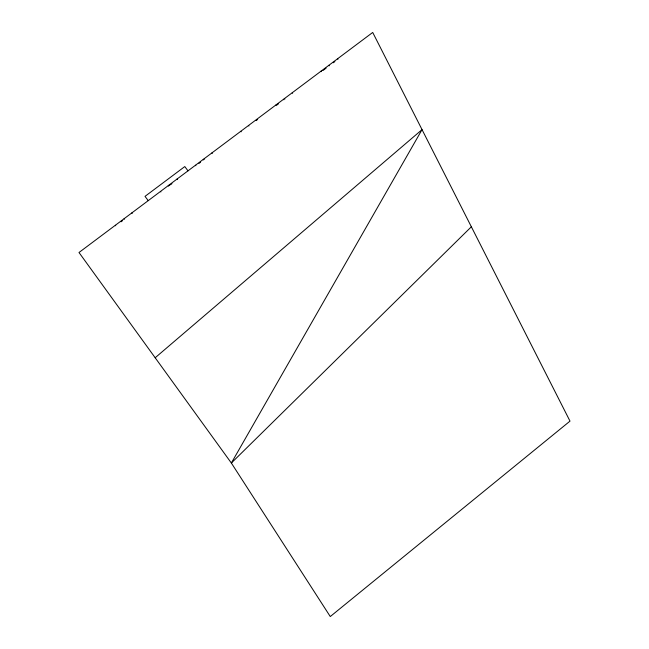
<?xml version="1.0" encoding="UTF-8"?>
<svg xmlns="http://www.w3.org/2000/svg" width="649" height="649" viewBox="0 0 649 649"><rect width="100%" height="100%" fill="white"/><g stroke="black" fill="none" stroke-linecap="round" stroke-linejoin="round"><path stroke-width="0.97" d="M471.361 226.785L231.352 463.021L330.276 616.55L570 421.12L372.713 32.45L79 252.502L231.352 463.021L422.037 129.622L155.176 357.761M121.038 221.788L122.702 220.546M170.419 184.795L171.969 183.635M198.959 163.41L200.509 162.25M256.112 120.592L257.661 119.432M276.896 105.016L278.445 103.856M323.007 70.465L326.114 68.145M333.318 62.75L334.868 61.59M337.594 58.767L337.967 59.262M328.84 65.322L329.213 65.825M321.085 71.13L321.458 71.633M292.253 92.734L292.626 93.229M284.497 98.543L284.879 99.037M283.499 99.289L283.873 99.792M275.752 105.097L276.125 105.6M248.535 125.492L248.908 125.987M240.779 131.301L241.152 131.796M211.988 152.864L212.361 153.367M204.24 158.672L204.613 159.175M203.234 159.427L203.616 159.922M195.487 165.235L195.86 165.73M187.991 170.841L184.787 166.566L145.019 196.363L148.223 200.638M177.023 179.067L177.396 179.562M169.267 184.876L169.64 185.371M168.269 185.622L168.643 186.125M160.514 191.431L160.887 191.934M131.852 212.904L132.226 213.407M124.097 218.713L124.47 219.216M115.344 225.268L115.725 225.771"/></g></svg>
